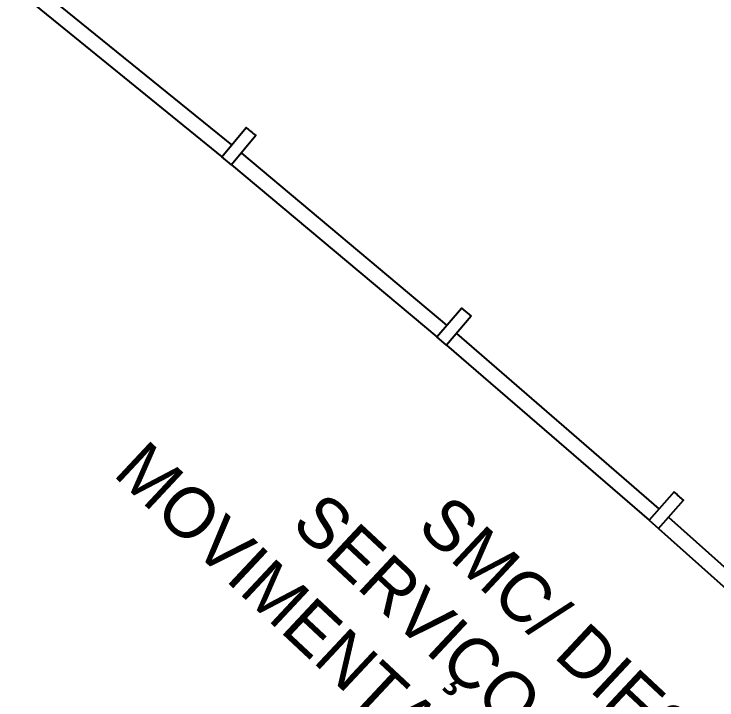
# Model space of a CAD drawing. Header units: millimetres. Extents: x 0 to 86.4, y -30.6 to 19.1.
# Drawn here: x 60.446 to 63.232, y -18.931 to -16.212 of the extents above; entities that cross this region are included whole.
import ezdxf

# ---------------------------------------------------------------- set-up
doc = ezdxf.new("R2010")
doc.units = ezdxf.units.MM
doc.layers.add('AR-ESQ', color=2, linetype='Continuous')
doc.layers.add('AR-TXT', color=2, linetype='Continuous')
doc.styles.add('1-125', font='stylu.ttf', dxfattribs={"height": 0.2})

msp = doc.modelspace()

# ---------------------------------------------------------------- linework, layer by layer
at = {"layer": 'AR-ESQ'}
for points in [[(60.4836, -16.0608), (61.3077, -16.7306)], [(61.347, -16.763), (62.1607, -17.4454)], [(62.1994, -17.4784), (63.0026, -18.1732)], [(63.0408, -18.2068), (63.8332, -18.9138)]]:
    msp.add_lwpolyline(points, dxfattribs=at)
at = {"layer": 'AR-ESQ', "color": 1}
for points in [[(60.4458, -16.1073), (61.2699, -16.7772)], [(61.3084, -16.809), (62.1221, -17.4914)], [(62.1602, -17.5238), (62.9633, -18.2186)], [(63.0009, -18.2516), (63.7932, -18.9586)]]:
    msp.add_lwpolyline(points, dxfattribs=at)
at = {"layer": 'AR-ESQ'}
for points in [[(61.3084, -16.809), (61.2699, -16.7772), (61.3654, -16.6615, -0.000172), (61.4039, -16.6933)], [(63.0623, -18.1059), (62.9633, -18.2186), (63.0009, -18.2516), (63.0999, -18.1389, 0.000172)]]:
    msp.add_lwpolyline(points, format="xyb", close=True, dxfattribs=at)
msp.add_lwpolyline([(62.2574, -17.4096), (62.1602, -17.5238), (62.1221, -17.4914), (62.2194, -17.3772)], close=True, dxfattribs=at)

# ---------------------------------------------------------------- texts
at = {"layer": 'AR-TXT', "color": 2, "insert": (62.7069, -19.4503), "char_height": 0.2, "attachment_point": 5, "rotation": 316.9161, "style": '1-125'}
msp.add_mtext('SMC/ DIESP/ SEGEP\\PSERVIÇO DE GESTÃO  DA \\PMOVIMENTAÇÃO E COMPETÊNCIAS\\PA=75,66 m²', dxfattribs=at)

doc.saveas('drawing.dxf')
